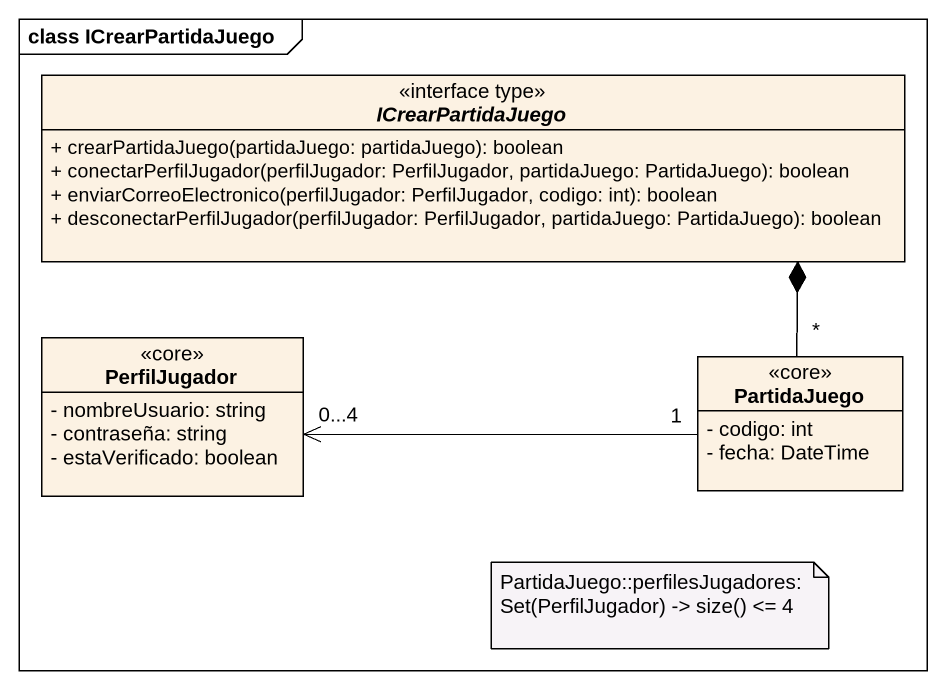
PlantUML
@startuml
mainframe class ICrearPartidaJuego
hide circle
hide empty members
skinparam classAttributeIconSize 0
interface ICrearPartidaJuego <<interface type>> {
  + crearPartidaJuego(partidaJuego: partidaJuego): boolean
  + conectarPerfilJugador(perfilJugador: PerfilJugador, partidaJuego: PartidaJuego): boolean
  + enviarCorreoElectronico(perfilJugador: PerfilJugador, codigo: int): boolean
  + desconectarPerfilJugador(perfilJugador: PerfilJugador, partidaJuego: PartidaJuego): boolean
}
class PerfilJugador <<core>> {
  - nombreUsuario: string
  - contraseña: string
  - estaVerificado: boolean
}
class PartidaJuego <<core>> {
  - codigo: int
  - fecha: DateTime
}
ICrearPartidaJuego *-- "*" PartidaJuego
PerfilJugador "0...4" <-right- "1" PartidaJuego
note as N1
  PartidaJuego::perfilesJugadores: Set(PerfilJugador) -> size() <= 4
end note
@enduml
